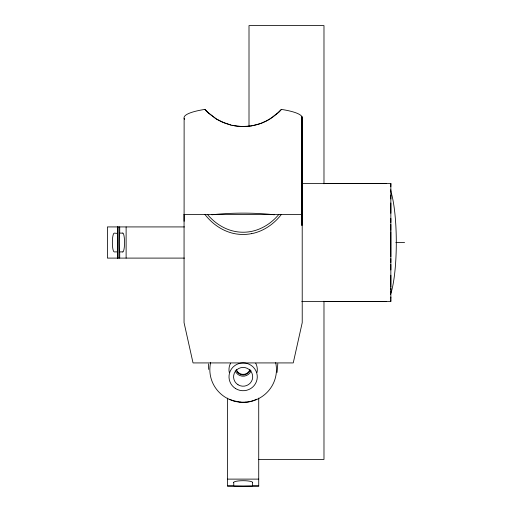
<?xml version="1.0" encoding="UTF-8"?>
<svg xmlns="http://www.w3.org/2000/svg" width="512" height="512" viewBox="0 0 512 512"><rect width="100%" height="100%" fill="white"/><g stroke="black" fill="none" stroke-linecap="round" stroke-linejoin="round"><path stroke-width="0.77" d="M117.51 242.515L117.498 250.925M184.096 221.312L184.122 118.291M301.76 301.6L390.842 301.382M390.842 300.538L390.842 299.635M390.842 298.451L390.842 297.005M390.842 292.275L390.842 287.936M390.842 286.848L390.842 285.498M390.842 284.653L390.842 275.238M390.842 269.971L390.842 264.416M390.842 262.509L390.842 258.624M390.842 256.73L390.842 246.592M390.842 246.118L390.842 231.782M390.842 230.362L390.842 224.448M390.842 222.515L390.842 218.445M390.842 213.267L390.842 202.976M390.842 198.97L390.842 195.072M390.842 191.686L390.842 189.728M390.842 186.573L390.842 185.395M390.842 184.909L390.842 184.134M390.842 183.859L390.842 183.437L369.837 183.424M390.842 301.594L390.842 291.142M302.163 118.291L301.837 225.389L301.907 116.621L302.189 223.706M117.498 250.822L117.498 251.578M277.818 363.654L277.075 372.454M117.491 251.731L117.498 251.514M117.491 251.885L114.272 251.91A9.395 1.914 -90 0 1 112.358 242.515A9.395 1.914 -90 0 1 114.272 233.12L117.491 233.395M281.408 214.394C274.758 223.072 265.504 229.939 254.906 232.89A37.19 30.112 0.1 0 1 251.622 233.683M278.854 214.394C271.232 223.68 260.269 230.49 248.23 231.93A31.462 23.507 0 0 1 238.054 231.923C226.01 230.49 215.046 223.68 207.43 214.394M302.106 118.49A59.091 10.995 0 0 0 281.408 109.395L280.019 110.886M281.408 109.395L278.854 112.058L279.859 111.053M277.856 112.998L278.867 112.038M278.656 112.243L270.067 118.899M277.638 113.197L272.621 117.216L267.328 120.474M269.626 119.168L266.368 120.973M258.419 398.31L258.726 398.138L258.726 486.4L227.552 486.4L227.552 398.138L227.859 398.31M266.893 120.704L261.792 123.027M265.389 121.459L265.882 121.216M264.89 121.696C256.576 125.606 247.194 127.206 238.054 126.285M256.678 399.213C251.578 401.683 245.818 402.733 240.173 402.221L246.112 402.221A33.306 32.723 0.1 0 0 275.68 362.637M261.248 123.232L260.154 123.635M259.603 123.821L252.576 125.664M251.962 125.773L250.726 125.971M250.106 126.061L242.278 126.528L234.317 125.773M245.19 402.278L246.112 402.221M367.59 183.45L385.018 183.45M324.211 301.6L386.131 301.44M385.018 301.581L367.59 301.581M301.76 183.424L375.379 183.424M184.429 226.925L107.405 226.925L107.405 258.099L184.429 258.099M122.72 233.12L119.43 233.12L119.27 242.515L119.418 251.872L122.72 251.91M395.821 242.515L404.595 242.515M258.579 459.43L323.981 459.43L323.981 301.235M227.552 479.117L258.726 479.117M227.552 485.53L233.747 485.53M252.538 485.53L258.726 485.53M324.211 183.43L371.046 183.552M241.088 402.278L233.248 400.704M237.427 126.214L231.379 125.171L225.03 123.232M233.094 125.542L231.885 125.286M230.694 125.005L221.389 121.696M232.634 400.474L229.6 399.213M224.493 123.027L216.115 118.835L208.979 113.504M220.89 121.459L217.562 119.699M216.659 119.168L217.107 119.437M216.211 118.899L207.437 112.064L208.845 113.376M206.931 111.571L207.411 112.038L206.426 111.053M206.701 111.334L204.877 109.395A59.091 10.995 0 0 0 184.608 119.277M206.234 110.854L204.877 109.395M204.877 214.394C211.526 223.072 220.781 229.939 231.379 232.89A37.19 30.086 -0.1 0 0 236.333 233.958A35.462 28.557 0 0 0 251.603 233.626M208.704 369.44L208.461 363.93M117.491 233.12L117.498 234.426M117.498 234.208L117.51 241.574M390.842 183.437L390.842 289.952M323.981 183.789L323.981 25.6L249.005 25.6L249.005 126.266M252.538 482.515L252.499 485.818L243.142 485.971L233.786 485.818L233.747 482.515M126.118 226.925L126.118 258.099M119.712 226.925L119.712 233.12M119.712 251.91L119.712 258.099M118.835 226.925L118.835 258.099M117.523 226.925L117.523 258.099M117.459 226.925L117.459 233.12M117.459 251.91L117.459 258.099M233.651 482.515A9.498 1.786 0 0 1 243.123 480.698A9.498 1.786 0 0 1 252.634 482.515M249.869 369.907A7.232 7.104 0 0 1 236.416 369.907M251.078 370.81A8.48 8.326 0 0 1 235.2 370.81M250.093 369.843A7.232 7.11 0 0 1 236.186 369.843M255.725 363.219A14.17 13.926 0 0 1 257.018 372.461M229.267 372.461A14.17 13.926 0 0 1 230.56 363.219M240.109 402.214A33.306 32.723 0.1 0 1 210.618 362.573M302.08 223.341A59.091 10.995 0 0 1 302.08 224.909M211.91 214.79A59.091 10.995 0 0 1 274.374 214.79M248.499 126.483A47.104 8.768 0 0 1 237.779 126.483M122.72 233.024A9.498 1.786 90 0 1 124.538 242.515A9.498 1.786 90 0 1 122.72 252.006M390.579 190.656A59.091 10.995 -90 0 1 396.301 242.515A59.091 10.995 -90 0 1 390.579 294.374M386.278 301.37A59.091 10.995 -90 0 1 384.525 301.453M384.525 183.578A59.091 10.995 -90 0 1 386.093 183.578M367.098 183.578A59.091 10.995 -90 0 1 368.666 183.578M368.666 301.453A59.091 10.995 -90 0 1 367.098 301.453M184.07 214.394L184.051 322.637L193.03 362.925L293.248 362.925L302.227 322.637L302.208 214.394L184.07 214.394M238.016 384.749A9.562 9.395 0 0 0 252.691 377.222A9.562 9.395 0 0 0 238.714 368.493A9.562 9.395 0 0 0 238.016 384.749M235.648 388.608A14.144 13.901 0 0 0 257.274 377.306A14.144 13.901 0 0 0 236.499 364.55A14.144 13.901 0 0 0 235.648 388.608"/></g></svg>
